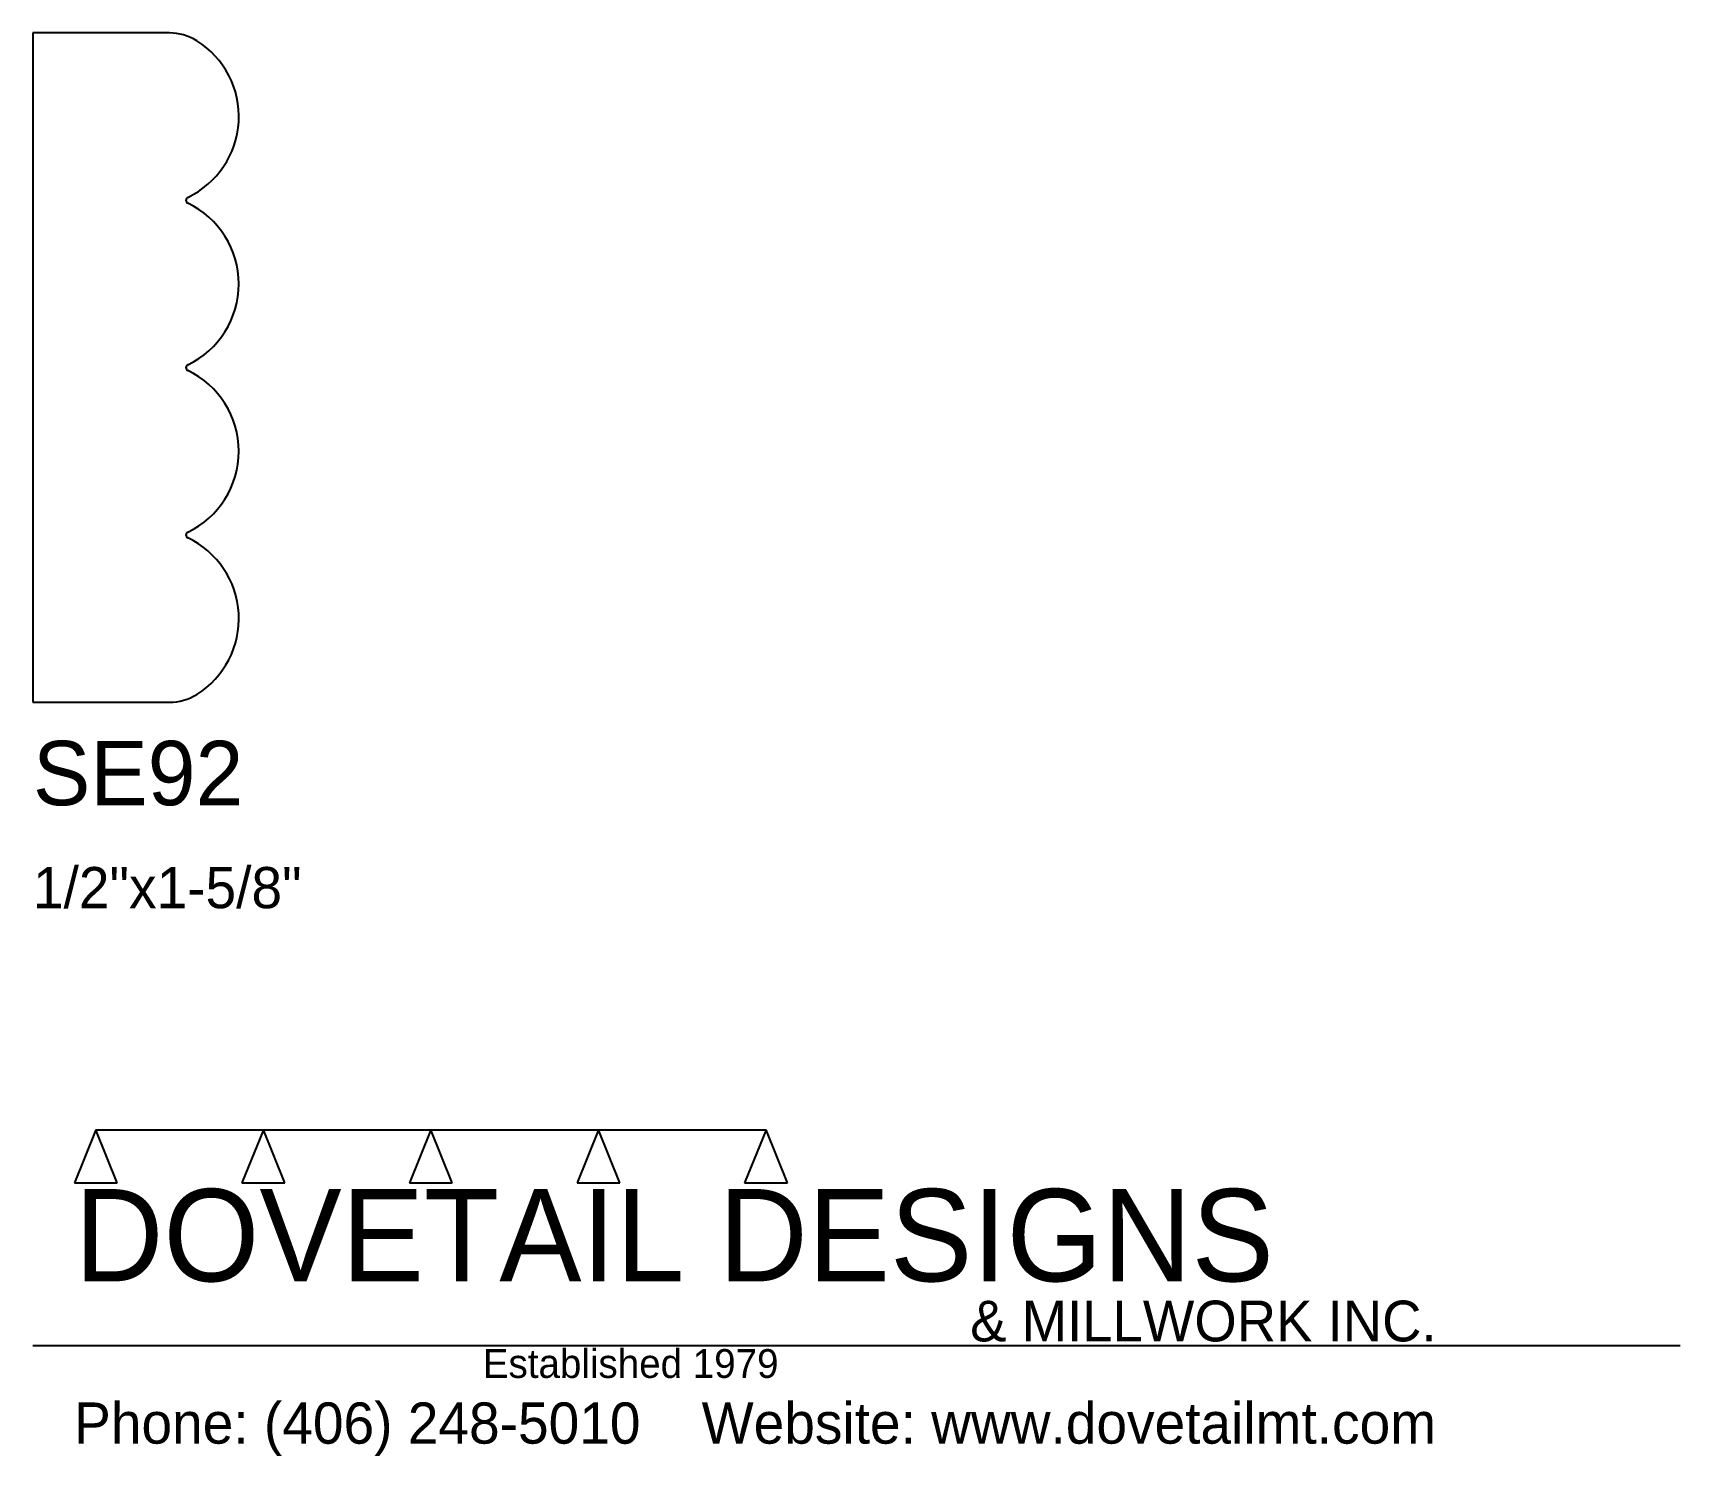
# Model space of a CAD drawing. Extents: x 0 to 4, y -1.83 to 1.62.
import ezdxf

# ---------------------------------------------------------------- set-up
doc = ezdxf.new("R2010")
doc.units = 0
doc.header["$MEASUREMENT"] = 0
for name, color, linetype in [('CONSTRUCTION', 7, 'Continuous'), ('MOULD-NEW', 7, 'Continuous'), ('TEXT', 7, 'Continuous')]:
    doc.layers.add(name, color=color, linetype=linetype)

msp = doc.modelspace()

# ---------------------------------------------------------------- linework, layer by layer
at = {"layer": 'CONSTRUCTION'}
for p, q in [((0.152615, -1.038482), (0.10065, -1.166909)), ((0.152615, -1.038482), (0.559547, -1.03848)), ((0.20458, -1.166909), (0.152615, -1.038482)), ((0.559547, -1.03848), (0.507582, -1.166908)), ((0.611512, -1.166908), (0.559547, -1.03848)), ((0.559547, -1.03848), (0.966478, -1.03848)), ((0.966478, -1.03848), (0.914513, -1.166908)), ((1.018442, -1.166908), (0.966478, -1.03848)), ((0.966478, -1.03848), (1.373408, -1.03848)), ((1.373408, -1.03848), (1.321443, -1.166908)), ((1.425373, -1.166908), (1.373408, -1.03848)), ((1.373408, -1.03848), (1.780281, -1.038482)), ((1.780281, -1.038482), (1.728316, -1.166909)), ((1.832246, -1.166909), (1.780281, -1.038482)), ((0.10065, -1.166909), (0.20458, -1.166909)), ((0.507582, -1.166908), (0.611512, -1.166908)), ((0.914513, -1.166908), (1.018442, -1.166908)), ((1.321443, -1.166908), (1.425373, -1.166908)), ((1.728316, -1.166909), (1.832246, -1.166909)), ((0, -1.561751), (4, -1.561751))]:
    msp.add_line(p, q, dxfattribs=at)
at = {"layer": 'MOULD-NEW'}
for p, q in [((0.331597, 1.625), (0, 1.625)), ((0, 1.625), (0, 0)), ((0, 0), (0.331597, 0))]:
    msp.add_line(p, q, dxfattribs=at)
for centre, radius, start, end in [((0.331597, 1.5), 0.125, 58.109547, 90.000294), ((0.282986, 1.421875), 0.217014, 295.381311, 58.109356), ((0.379355, 1.21875), 0.007812, 115.380523, 244.623846), ((0.282987, 1.015625), 0.217014, 295.381158, 64.618685), ((0.379355, 0.8125), 0.007812, 115.376464, 244.62426), ((0.282986, 0.609375), 0.217014, 295.381345, 64.618655), ((0.379355, 0.40625), 0.007812, 115.375328, 244.626144), ((0.282986, 0.203125), 0.217014, 301.890796, 64.618549), ((0.331597, 0.125), 0.125, 270, 301.890792)]:
    msp.add_arc(centre, radius, start, end, dxfattribs=at)

# ---------------------------------------------------------------- texts
at = {"layer": 'TEXT'}
for s, height, p in [('SE92', 0.15625, (0, -0.25)), ('1/2"x1-5/8"', 0.1, (0, -0.5)), ('DOVETAIL DESIGNS', 0.224, (0.10065, -1.405784)), ('& MILLWORK INC.', 0.099, (2.276036, -1.551751)), ('Established 1979', 0.07, (1.092458, -1.640461)), ('Phone: (406) 248-5010    Website: www.dovetailmt.com', 0.1, (0.1, -1.8))]:
    msp.add_text(s, height=height, dxfattribs=at).set_placement(p)

doc.saveas('drawing.dxf')
